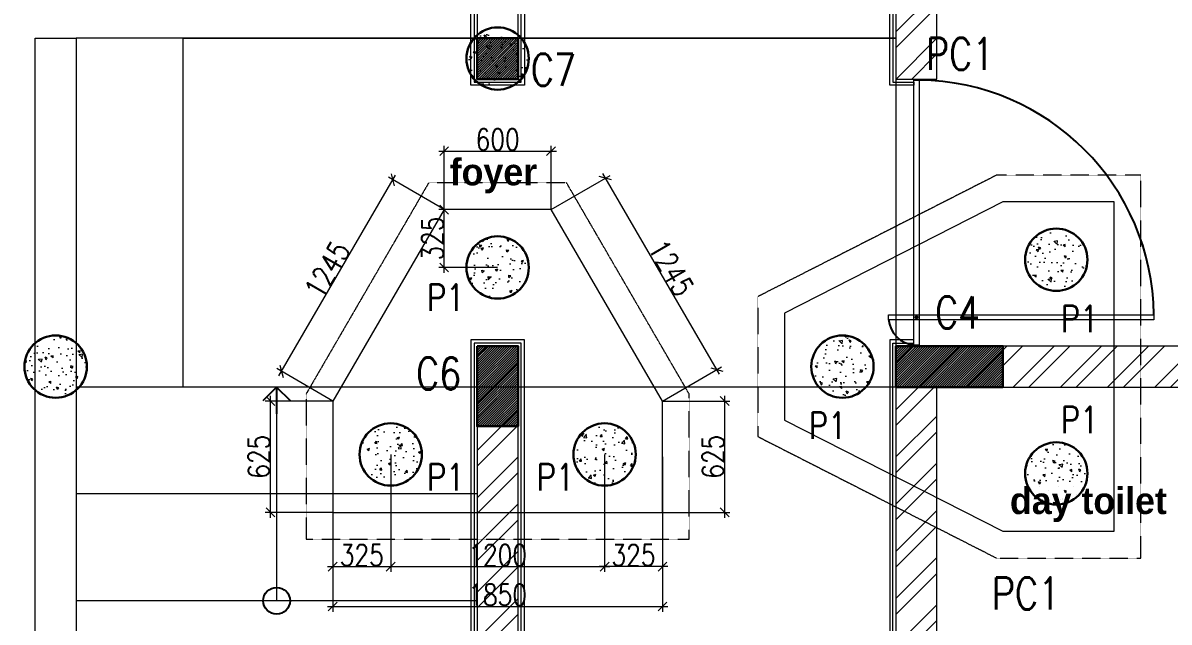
# Model space of a CAD drawing. Header units: metres. Extents: x 5205117 to 5948571, y 646915 to 1143748.
# Drawn here: x 5300790 to 5307221, y 1075706 to 1079070 of the extents above; entities that cross this region are included whole.
import ezdxf

# ---------------------------------------------------------------- set-up
doc = ezdxf.new("R2010")
doc.units = ezdxf.units.M
doc.header["$MEASUREMENT"] = 0
doc.header["$PDMODE"] = 35
doc.header["$PDSIZE"] = 10
for name, pattern in [('CONTINOUS', [0]), ('DASHED', [0.75, 0.5, -0.25]), ('DOT2', [0.125, 0, -0.125]), ('HIDDEN', [0.375, 0.25, -0.125])]:
    doc.linetypes.add(name, pattern=pattern)
doc.layers.get('0').update_dxf_attribs({"color": 1, "linetype": 'DASHED', "lineweight": 30})
for name, color, linetype, lineweight in [('A-01-GF', 8, 'CONTINOUS', 0), ('road ht', 8, 'Continuous', 5), ('S-COLUMN & WALL', 5, 'Continuous', 30), ('S-COLUMN_H', 250, 'Continuous', 0), ('S-FOUND-EXCAVATION', 253, 'HIDDEN', 0), ('S-FOUND-FOOTING', 7, 'Continuous', 15), ('S-PILE', 96, 'Continuous', 30), ('S-TEXT', 7, 'Continuous', 0), ('S-TEXT COL.', 1, 'Continuous', 0), ('S-TEXT PILE', 7, 'Continuous', 0)]:
    doc.layers.add(name, color=color, linetype=linetype, lineweight=lineweight)
doc.styles.add('C-ROOM', font='arial.ttf')
doc.styles.add('MtXpl_Century_Gothic', font='GOTHICB.TTF')
doc.styles.add('SETU 1', font='romans.shx', dxfattribs={"width": 0.8})
doc.styles.get("Standard").update_dxf_attribs({"font": 'GOTHIC.TTF'})
doc.dimstyles.new('A-DIM 100', dxfattribs={"dimscale": 100, "dimtxt": 2.5, "dimasz": 1.5, "dimexe": 1, "dimexo": 1, "dimgap": 0.5, "dimtad": 1, "dimdec": 0, "dimrnd": 5, "dimzin": 3, "dimdsep": 46, "dimtxsty": 'C-ROOM', "dimblk1": 'ARCHTICK', "dimblk2": 'ARCHTICK', "dimsah": 1, "dimcen": 1.5, "dimdle": 1, "dimclrd": 256, "dimclre": 256, "dimclrt": 256, "dimadec": 0, "dimazin": 0, "dimtfac": 0.6, "dimtdec": 0, "dimtofl": 0, "dimtmove": 1, "dimatfit": 3, "dimfxl": 1, "dimtolj": 1, "dimtzin": 0, "dimlwd": -1, "dimlwe": -1, "dimarcsym": 0})
doc.dimstyles.get("Standard").update_dxf_attribs({"dimtxt": 2, "dimasz": 1, "dimexe": 0, "dimexo": 0, "dimgap": 0.1, "dimtad": 1, "dimdsep": 46, "dimtxsty": 'Standard', "dimblk": 'OBLIQUE', "dimcen": 0.1, "dimclrd": 256, "dimclre": 256, "dimclrt": 256, "dimadec": 0, "dimazin": 0, "dimtfac": 1, "dimtofl": 0, "dimtmove": 1, "dimatfit": 2, "dimldrblk": 'OPEN90', "dimfxl": 1, "dimtolj": 1, "dimtzin": 0, "dimlwd": -1, "dimlwe": -1, "dimarcsym": 0})
pattern_1 = [(45, (2505790.000507657, 714149.0825430695), (-6.629126073623882, 6.629126073623883), [])]

# ---------------------------------------------------------------- blocks, each defined once
blk = doc.blocks.new('P2')
at = {"layer": 'S-PILE', "lineweight": 0}
h = blk.add_hatch(dxfattribs=at)
h.set_pattern_fill('AR-CONC', color=256, scale=20)
h.set_pattern_definition([(50, (0, 0), (143.4520365201507, -12.55042699651902), [15, -165]), (355, (0, 0), (-27.7502667226, 150.4384267400024), [12, -132]), (100.45144446, (11.9543362, -1.0458688), (115.7017693454224, 137.8879981937259), [12.74803839999999, -140.2284223999999]), (46.1842, (0, 40), (213.4482661343145, -33.10385615861531), [22.5, -247.5]), (96.63563549000003, (17.787349, 37.2413386), (186.9323891348456, 194.8237201549101), [19.1220684, -210.3427519999999]), (351.18416399, (0, 40), (186.9323890109546, 194.823720053998), [18, -198.0000002]), (21, (20, 30), (119.3814104236923, -80.52377813306776), [15, -165]), (326, (20, 30), (48.66306638431634, 145.0300090093706), [12, -132]), (71.45144474, (29.94845080000001, 23.2896852), (168.0444753459942, 64.50623056127077), [12.748038, -140.2284224]), (37.5, (0, 0), (2.431971063458133, 66.5787707662623), [0, -130.4, 0, -134, 0, -132.5]), (7.499999999999999, (0, 0), (52.61390748842972, 78.88234237647205), [0, -76.39999999999999, 0, -127.4, 0, -50.5]), (327.5, (-44.59999999999999, 0), (106.7644872344818, -4.510974346875951), [0, -50, 0, -156, 0, -207]), (317.5, (-64.6, 0), (116.6372338684772, 20.02099646646354), [0, -65, 0, -103.6, 0, -147])])
edge = h.paths.add_edge_path()
edge.add_arc((0, 0), 175, 0, 360)
at = {"layer": 'S-PILE'}
blk.add_circle((0, 0), 175, dxfattribs=at)
blk = doc.blocks.new('_Oblique')
at = {"color": 0, "linetype": 'ByBlock', "lineweight": -2}
blk.add_line((-0.5, -0.5), (0.5, 0.5), dxfattribs=at)
blk = doc.blocks.new('*D381')
at = {"layer": 'Defpoints', "color": 0, "transparency": 16777216}
for p in [(5302178.931765658, 1076946.876739877), (5302528.31453069, 1076946.876739877), (5302528.31453069, 1076321.876691582)]:
    blk.add_point(p, dxfattribs=at)
at = {"layer": 'S-TEXT', "color": 9, "transparency": 16777216}
for p, q in [((5302528.31453069, 1076946.876739877), (5302148.931765658, 1076946.876739877)), ((5302528.31453069, 1076321.876691582), (5302148.931765658, 1076321.876691582))]:
    blk.add_line(p, q, dxfattribs=at)
at = {"layer": 'S-TEXT', "transparency": 16777216}
blk.add_line((5302178.931765658, 1076291.876691582), (5302178.931765658, 1076976.876739877), dxfattribs=at)
at = {"layer": 'S-TEXT', "transparency": 16777216, "xscale": 50, "yscale": 50, "zscale": 50}
for p, rotation in [((5302178.931765658, 1076946.876739877), 90), ((5302178.931765658, 1076321.876691582), 270)]:
    blk.add_blockref('_Oblique', p, dxfattribs=dict(at, rotation=rotation))
at = {"layer": 'S-TEXT', "color": 0, "lineweight": 0, "transparency": 16777216, "insert": (5302113.931765658, 1076634.376715728), "char_height": 120, "attachment_point": 5, "rotation": 90, "style": 'SETU 1'}
blk.add_mtext('\\A1;625', dxfattribs=at)
blk = doc.blocks.new('*D382')
at = {"layer": 'Defpoints', "color": 0, "transparency": 16777216}
for p in [(5304378.314530691, 1076946.876739877), (5304378.314530691, 1076321.876691582), (5304726.825011238, 1076321.876691582)]:
    blk.add_point(p, dxfattribs=at)
at = {"layer": 'S-TEXT', "color": 9, "transparency": 16777216}
for p, q in [((5304378.314530691, 1076946.876739877), (5304756.825011237, 1076946.876739877)), ((5304378.314530691, 1076321.876691582), (5304756.825011237, 1076321.876691582))]:
    blk.add_line(p, q, dxfattribs=at)
at = {"layer": 'S-TEXT', "transparency": 16777216}
blk.add_line((5304726.825011238, 1076976.876739877), (5304726.825011238, 1076291.876691582), dxfattribs=at)
at = {"layer": 'S-TEXT', "transparency": 16777216, "xscale": 50, "yscale": 50, "zscale": 50}
for p, rotation in [((5304726.825011238, 1076946.876739877), 90), ((5304726.825011238, 1076321.876691582), 270)]:
    blk.add_blockref('_Oblique', p, dxfattribs=dict(at, rotation=rotation))
at = {"layer": 'S-TEXT', "color": 0, "lineweight": 0, "transparency": 16777216, "insert": (5304661.825011237, 1076634.376715728), "char_height": 120, "attachment_point": 5, "rotation": 90, "style": 'SETU 1'}
blk.add_mtext('\\A1;625', dxfattribs=at)
blk = doc.blocks.new('*D383')
at = {"layer": 'Defpoints', "color": 0, "transparency": 16777216}
for p in [(5304058.066445378, 1078199.171937071), (5303753.314543986, 1078022.013069858), (5304378.314530691, 1076946.876739877)]:
    blk.add_point(p, dxfattribs=at)
at = {"layer": 'S-TEXT', "color": 9, "transparency": 16777216}
for p, q in [((5303753.314543986, 1078022.013069858), (5304084.002491909, 1078214.249121502)), ((5304378.314530691, 1076946.876739877), (5304709.002478613, 1077139.112791521))]:
    blk.add_line(p, q, dxfattribs=at)
at = {"layer": 'S-TEXT', "transparency": 16777216}
blk.add_line((5304698.143616514, 1077098.099560559), (5304042.989260945, 1078225.107983601), dxfattribs=at)
at = {"layer": 'S-TEXT', "transparency": 16777216, "xscale": 50, "yscale": 50, "zscale": 50}
for p, rotation in [((5304058.066445378, 1078199.171937071), 120.1703625104621), ((5304683.066432082, 1077124.035607089), 300.1703625104621)]:
    blk.add_blockref('_Oblique', p, dxfattribs=dict(at, rotation=rotation))
at = {"layer": 'S-TEXT', "color": 0, "lineweight": 0, "transparency": 16777216, "insert": (5304426.761206212, 1077694.271005015), "char_height": 120, "attachment_point": 5, "rotation": 300.1703625104621, "style": 'SETU 1'}
blk.add_mtext('\\A1;1245', dxfattribs=at)
blk = doc.blocks.new('*D384')
at = {"layer": 'Defpoints', "color": 0, "transparency": 16777216}
for p in [(5302866.066785192, 1078188.996407746), (5303153.314543984, 1078022.013069858), (5302528.31453069, 1076946.876739877)]:
    blk.add_point(p, dxfattribs=at)
at = {"layer": 'S-TEXT', "transparency": 16777216}
blk.add_line((5302225.989586985, 1077087.924031513), (5302881.143970103, 1078214.932453997), dxfattribs=at)
at = {"layer": 'S-TEXT', "color": 9, "transparency": 16777216}
for p, q in [((5303153.314543984, 1078022.013069858), (5302840.130738941, 1078204.073592657)), ((5302528.31453069, 1076946.876739877), (5302215.130725645, 1077128.937262676))]:
    blk.add_line(p, q, dxfattribs=at)
at = {"layer": 'S-TEXT', "transparency": 16777216, "xscale": 50, "yscale": 50, "zscale": 50}
for p, rotation in [((5302866.066785192, 1078188.996407746), 59.82963643037978), ((5302241.066771896, 1077113.860077764), 239.8296364303798)]:
    blk.add_blockref('_Oblique', p, dxfattribs=dict(at, rotation=rotation))
at = {"layer": 'S-TEXT', "color": 0, "lineweight": 0, "transparency": 16777216, "insert": (5302497.372011666, 1077684.09547673), "char_height": 120, "attachment_point": 5, "rotation": 59.82963643037978, "style": 'SETU 1'}
blk.add_mtext('\\A1;1245', dxfattribs=at)
blk = doc.blocks.new('*D385')
at = {"layer": 'Defpoints', "color": 0, "transparency": 16777216}
for p in [(5303753.314543985, 1078350.267397326), (5303153.314543984, 1078022.013069858), (5303753.314543985, 1078022.013069858)]:
    blk.add_point(p, dxfattribs=at)
at = {"layer": 'S-TEXT', "color": 9, "transparency": 16777216}
for p, q in [((5303153.314543984, 1078022.013069858), (5303153.314543984, 1078380.267397326)), ((5303753.314543985, 1078022.013069858), (5303753.314543985, 1078380.267397326))]:
    blk.add_line(p, q, dxfattribs=at)
at = {"layer": 'S-TEXT', "transparency": 16777216}
blk.add_line((5303123.314543985, 1078350.267397326), (5303783.314543985, 1078350.267397326), dxfattribs=at)
at = {"layer": 'S-TEXT', "transparency": 16777216, "xscale": 50, "yscale": 50, "zscale": 50, "rotation": 180}
blk.add_blockref('_Oblique', (5303153.314543984, 1078350.267397326), dxfattribs=at)
at = {"layer": 'S-TEXT', "transparency": 16777216, "xscale": 50, "yscale": 50, "zscale": 50}
blk.add_blockref('_Oblique', (5303753.314543985, 1078350.267397326), dxfattribs=at)
at = {"layer": 'S-TEXT', "color": 0, "lineweight": 0, "transparency": 16777216, "insert": (5303453.314543985, 1078415.267397326), "char_height": 120, "attachment_point": 5, "style": 'SETU 1'}
blk.add_mtext('\\A1;600', dxfattribs=at)
blk = doc.blocks.new('*D386')
at = {"layer": 'Defpoints', "color": 0, "transparency": 16777216}
for p in [(5302528.31453069, 1076321.876691582), (5304378.314530689, 1076321.876691582), (5304378.314530689, 1075793.483520131)]:
    blk.add_point(p, dxfattribs=at)
at = {"layer": 'S-TEXT', "color": 9, "transparency": 16777216}
for p, q in [((5302528.31453069, 1076321.876691582), (5302528.31453069, 1075763.483520131)), ((5304378.314530689, 1076321.876691582), (5304378.314530689, 1075763.483520131))]:
    blk.add_line(p, q, dxfattribs=at)
at = {"layer": 'S-TEXT', "transparency": 16777216}
blk.add_line((5302498.314530689, 1075793.483520131), (5304408.314530689, 1075793.483520131), dxfattribs=at)
at = {"layer": 'S-TEXT', "transparency": 16777216, "xscale": 50, "yscale": 50, "zscale": 50, "rotation": 180}
blk.add_blockref('_Oblique', (5302528.31453069, 1075793.483520131), dxfattribs=at)
at = {"layer": 'S-TEXT', "transparency": 16777216, "xscale": 50, "yscale": 50, "zscale": 50}
blk.add_blockref('_Oblique', (5304378.314530689, 1075793.483520131), dxfattribs=at)
at = {"layer": 'S-TEXT', "color": 0, "lineweight": 0, "transparency": 16777216, "insert": (5303453.314530689, 1075858.483520131), "char_height": 120, "attachment_point": 5, "style": 'SETU 1'}
blk.add_mtext('\\A1;1850', dxfattribs=at)
blk = doc.blocks.new('*D387')
at = {"layer": 'Defpoints', "color": 0, "transparency": 16777216}
for p in [(5304053.314538838, 1076647.013118153), (5304378.314530689, 1076634.376715729), (5304053.314538838, 1076017.166826877)]:
    blk.add_point(p, dxfattribs=at)
at = {"layer": 'S-TEXT', "color": 9, "transparency": 16777216}
for p, q in [((5304053.314538838, 1076647.013118153), (5304053.314538838, 1075987.166826877)), ((5304378.314530689, 1076634.376715729), (5304378.314530689, 1075987.166826877))]:
    blk.add_line(p, q, dxfattribs=at)
at = {"layer": 'S-TEXT', "transparency": 16777216}
blk.add_line((5304408.314530689, 1076017.166826877), (5304023.314538839, 1076017.166826877), dxfattribs=at)
at = {"layer": 'S-TEXT', "transparency": 16777216, "xscale": 50, "yscale": 50, "zscale": 50, "rotation": 180}
blk.add_blockref('_Oblique', (5304053.314538838, 1076017.166826877), dxfattribs=at)
at = {"layer": 'S-TEXT', "transparency": 16777216, "xscale": 50, "yscale": 50, "zscale": 50}
blk.add_blockref('_Oblique', (5304378.314530689, 1076017.166826877), dxfattribs=at)
at = {"layer": 'S-TEXT', "color": 0, "lineweight": 0, "transparency": 16777216, "insert": (5304215.814534764, 1076082.166826877), "char_height": 120, "attachment_point": 5, "style": 'SETU 1'}
blk.add_mtext('\\A1;325', dxfattribs=at)
blk = doc.blocks.new('*D326')
at = {"layer": 'Defpoints', "color": 0, "transparency": 16777216}
for p in [(5302528.31453069, 1076634.37671573), (5302853.31452254, 1076647.013118153), (5302853.31452254, 1076017.166826881)]:
    blk.add_point(p, dxfattribs=at)
at = {"layer": 'S-TEXT', "color": 9, "transparency": 16777216}
for p, q in [((5302528.31453069, 1076634.37671573), (5302528.31453069, 1075987.166826881)), ((5302853.31452254, 1076647.013118153), (5302853.31452254, 1075987.166826881))]:
    blk.add_line(p, q, dxfattribs=at)
at = {"layer": 'S-TEXT', "transparency": 16777216}
blk.add_line((5302498.314530689, 1076017.166826881), (5302883.31452254, 1076017.166826881), dxfattribs=at)
at = {"layer": 'S-TEXT', "transparency": 16777216, "xscale": 50, "yscale": 50, "zscale": 50, "rotation": 180}
blk.add_blockref('_Oblique', (5302528.31453069, 1076017.166826881), dxfattribs=at)
at = {"layer": 'S-TEXT', "transparency": 16777216, "xscale": 50, "yscale": 50, "zscale": 50}
blk.add_blockref('_Oblique', (5302853.31452254, 1076017.166826881), dxfattribs=at)
at = {"layer": 'S-TEXT', "color": 0, "lineweight": 0, "transparency": 16777216, "insert": (5302690.814526614, 1076082.166826881), "char_height": 120, "attachment_point": 5, "style": 'SETU 1'}
blk.add_mtext('\\A1;325', dxfattribs=at)
blk = doc.blocks.new('*D388')
at = {"layer": 'Defpoints', "color": 0, "transparency": 16777216}
for p in [(5302853.314538838, 1076647.013118154), (5304053.314538838, 1076647.013118154), (5304053.314538838, 1076017.16682688)]:
    blk.add_point(p, dxfattribs=at)
at = {"layer": 'S-TEXT', "color": 9, "transparency": 16777216}
for p, q in [((5302853.314538838, 1076647.013118154), (5302853.314538838, 1075987.16682688)), ((5304053.314538838, 1076647.013118154), (5304053.314538838, 1075987.16682688))]:
    blk.add_line(p, q, dxfattribs=at)
at = {"layer": 'S-TEXT', "transparency": 16777216}
blk.add_line((5302823.314538839, 1076017.16682688), (5304083.314538838, 1076017.16682688), dxfattribs=at)
at = {"layer": 'S-TEXT', "transparency": 16777216, "xscale": 50, "yscale": 50, "zscale": 50, "rotation": 180}
blk.add_blockref('_Oblique', (5302853.314538838, 1076017.16682688), dxfattribs=at)
at = {"layer": 'S-TEXT', "transparency": 16777216, "xscale": 50, "yscale": 50, "zscale": 50}
blk.add_blockref('_Oblique', (5304053.314538838, 1076017.16682688), dxfattribs=at)
at = {"layer": 'S-TEXT', "color": 0, "lineweight": 0, "transparency": 16777216, "insert": (5303453.314538838, 1076082.16682688), "char_height": 120, "attachment_point": 5, "style": 'SETU 1'}
blk.add_mtext('\\A1;1200', dxfattribs=at)
blk = doc.blocks.new('*D389')
at = {"layer": 'Defpoints', "color": 0, "transparency": 16777216}
for p in [(5303153.314543989, 1078022.013069859), (5303453.314543986, 1078022.013069859), (5303453.314543986, 1077697.013118154)]:
    blk.add_point(p, dxfattribs=at)
at = {"layer": 'S-TEXT', "transparency": 16777216}
blk.add_line((5303153.314543989, 1077667.013118154), (5303153.314543989, 1078052.013069859), dxfattribs=at)
at = {"layer": 'S-TEXT', "color": 9, "transparency": 16777216}
for p, q in [((5303453.314543986, 1078022.013069859), (5303123.314543988, 1078022.013069859)), ((5303453.314543986, 1077697.013118154), (5303123.314543988, 1077697.013118154))]:
    blk.add_line(p, q, dxfattribs=at)
at = {"layer": 'S-TEXT', "transparency": 16777216, "xscale": 50, "yscale": 50, "zscale": 50}
for p, rotation in [((5303153.314543989, 1078022.013069859), 90), ((5303153.314543989, 1077697.013118154), 270)]:
    blk.add_blockref('_Oblique', p, dxfattribs=dict(at, rotation=rotation))
at = {"layer": 'S-TEXT', "color": 0, "lineweight": 0, "transparency": 16777216, "insert": (5303088.314543988, 1077859.513094005), "char_height": 120, "attachment_point": 5, "rotation": 90, "style": 'SETU 1'}
blk.add_mtext('\\A1;325', dxfattribs=at)
blk = doc.blocks.new('_Open90')
at = {"color": 0, "linetype": 'ByBlock', "lineweight": -2}
for p, q in [((-0.5, 0.5), (0, 0)), ((0, 0), (-1, 0)), ((0, 0), (-0.5, -0.5))]:
    blk.add_line(p, q, dxfattribs=at)
blk = doc.blocks.new('*D472')
at = {"layer": 'Defpoints', "color": 0, "ltscale": 5, "transparency": 16777216}
for p in [(5299058.314533547, 1083780.437128157), (5303338.314533546, 1073792.742278143), (5299058.314533547, 1071840.627924898)]:
    blk.add_point(p, dxfattribs=at)
at = {"layer": 'road ht', "linetype": 'DOT2', "ltscale": 5, "transparency": 16777216}
for p, q in [((5299058.314533547, 1083780.437128157), (5299058.314533547, 1071840.627924898)), ((5303338.314533546, 1073792.742278143), (5303338.314533546, 1071840.627924898))]:
    blk.add_line(p, q, dxfattribs=at)
at = {"layer": 'road ht', "color": 1, "ltscale": 5, "transparency": 16777216}
blk.add_line((5303338.314533546, 1071840.627924898), (5299058.314533547, 1071840.627924898), dxfattribs=at)
at = {"layer": 'road ht', "color": 1, "ltscale": 5, "transparency": 16777216, "xscale": 250, "yscale": 250, "zscale": 250, "rotation": 180}
blk.add_blockref('_Oblique', (5299058.314533547, 1071840.627924898), dxfattribs=at)
at = {"layer": 'road ht', "color": 1, "ltscale": 5, "transparency": 16777216, "xscale": 250, "yscale": 250, "zscale": 250}
blk.add_blockref('_Oblique', (5303338.314533546, 1071840.627924898), dxfattribs=at)
at = {"layer": 'road ht', "color": 1, "ltscale": 5, "transparency": 16777216, "insert": (5301198.314533547, 1072124.431459908), "char_height": 350, "attachment_point": 5}
blk.add_mtext('\\A1;4280', dxfattribs=at)
blk = doc.blocks.new('jkdfhjksh')
at = {"layer": 'A-01-GF', "lineweight": -2, "ltscale": 5}
h = blk.add_hatch(dxfattribs=at)
h.set_pattern_fill('ANSI32', color=256, scale=500, angle=180)
h.set_pattern_definition([(225, (0, 40543.84578141826), (132.5825214724776, -132.5825214724777), []), (225, (-88.38834750000001, 40543.84578141826), (132.5825214724776, -132.5825214724777), [])])
h.paths.add_polyline_path([(5322893.314533546, 1124074.282909575), (5322893.314533546, 1124809.282909575), (5318318.314533546, 1124809.282909575), (5318318.314533546, 1124074.282909575), (5318088.314533546, 1124074.282909575), (5318088.314533546, 1124809.282909575), (5315388.314533545, 1124809.282909575), (5315388.314533545, 1124074.282909575), (5315158.314533545, 1124074.282909575), (5315158.314533545, 1124924.282909575), (5323870.814533546, 1124924.282909575), (5323870.814533546, 1124824.282909575), (5323970.814533546, 1124824.282909575), (5323970.814533546, 1124924.282909575), (5324948.314533546, 1124924.282909575), (5324948.314533546, 1122959.282909575), (5322893.314533546, 1122959.282909575), (5322893.314533546, 1123074.282909575), (5324718.314533546, 1123074.282909575), (5324718.314533546, 1124694.282909575), (5323123.314533546, 1124694.282909575), (5323123.314533546, 1124074.282909575)])
h.paths.add_polyline_path([(5313353.314533544, 1124924.282909575), (5313353.314533544, 1124694.282909575), (5313723.314533547, 1124694.282909575), (5313723.314533547, 1124299.282909575), (5313353.314533544, 1124299.282909575), (5313353.314533544, 1124184.282909575), (5314043.314533545, 1124184.282909575), (5314043.314533545, 1124074.282909575), (5314158.314533544, 1124074.282909575), (5314158.314533544, 1124924.282909575)], flags=17)
h.paths.add_polyline_path([(5314043.314533545, 1124299.282909575), (5313838.314533547, 1124299.282909575), (5313838.314533547, 1124694.282909575), (5314043.314533545, 1124694.282909575)], flags=16)
h.paths.add_polyline_path([(5305918.314533546, 1117569.282909575), (5307928.314533547, 1117569.282909575), (5307928.314533547, 1116844.282909575), (5308043.314533547, 1116844.282909575), (5308043.314533547, 1117799.282909575), (5305688.314533547, 1117799.282909575), (5305688.314533547, 1114174.282909575), (5310348.314533546, 1114174.282909575), (5310348.314533546, 1114774.282909575), (5309748.314533546, 1114774.282909575), (5309748.314533546, 1117569.282909575), (5310348.314533546, 1117569.282909575), (5310348.314533546, 1119529.282909575), (5309518.314533546, 1119529.282909575), (5309518.314533546, 1117799.282909575), (5309068.314533546, 1117799.282909575), (5309068.314533546, 1117569.282909575), (5309518.314533546, 1117569.282909575), (5309518.314533546, 1116044.282909575), (5307928.314533547, 1116044.282909575), (5307928.314533547, 1115814.282909575), (5309518.314533546, 1115814.282909575), (5309518.314533546, 1114404.282909575), (5305918.314533546, 1114404.282909575)])
h.paths.add_polyline_path([(5310118.314533546, 1124924.282909575), (5309148.314533547, 1124924.282909575), (5309148.314533547, 1124694.282909575), (5309518.314533546, 1124694.282909575), (5309518.314533546, 1122059.282909575), (5307718.314533547, 1122059.282909575), (5307718.314533547, 1122659.282909575), (5307603.314533546, 1122659.282909575), (5307603.314533546, 1122059.282909575), (5305803.314533546, 1122059.282909575), (5305803.314533546, 1122659.282909575), (5305688.314533547, 1122659.282909575), (5305688.314533547, 1121829.282909575), (5318318.314533549, 1121829.282909575), (5318318.314533545, 1123074.282909575), (5318088.314533546, 1123074.282909575), (5318088.314533546, 1122059.282909575), (5314158.314533544, 1122059.282909588), (5314158.314533544, 1123174.282909575), (5314043.314533545, 1123174.282909575), (5314043.314533545, 1122059.282909588), (5311293.314533546, 1122059.282909588), (5311293.314533546, 1123274.282909575), (5311178.314533547, 1123274.282909575), (5311178.314533547, 1122059.282909575), (5309748.314533546, 1122059.282909575), (5309748.314533546, 1124184.282909575), (5311178.314533547, 1124184.282909575), (5311178.314533547, 1124074.282909575), (5311293.314533546, 1124074.282909575), (5311293.314533546, 1124299.282909575), (5309748.314533546, 1124299.282909575), (5309748.314533546, 1124694.282909575), (5310118.314533546, 1124694.282909575)])
h.paths.add_polyline_path([(5323423.314533546, 1114174.282909575), (5323423.314533546, 1114774.282909575), (5324948.314533546, 1114774.282909575), (5324948.314533546, 1114174.282909575)])
h.paths.add_polyline_path([(5323123.314533546, 1114174.282909575), (5317488.314533546, 1114174.282909575), (5317488.314533546, 1114774.282909575), (5318318.314533546, 1114774.282909575), (5318318.314533546, 1114404.282909575), (5322893.314533546, 1114404.282909575), (5322893.314533546, 1114774.282909575), (5323123.314533546, 1114774.282909575)])
h.paths.add_polyline_path([(5318088.314533546, 1114659.282909575), (5318088.314533546, 1114404.282909575), (5317603.314533546, 1114404.282909575), (5317603.314533546, 1114659.282909575)], flags=16)
h.paths.add_polyline_path([(5324718.314533546, 1114404.282909575), (5324718.314533546, 1114659.282909575), (5323653.314533546, 1114659.282909575), (5323653.314533546, 1114404.282909575)], flags=16)
h.paths.add_polyline_path([(5317488.314533546, 1117569.282909575), (5317488.314533546, 1119529.282909575), (5318318.314533546, 1119529.282909575), (5318318.314533546, 1117569.282909575)])
h.paths.add_polyline_path([(5317603.314533546, 1117799.282909575), (5317603.314533546, 1119299.282909575), (5318088.314533546, 1119299.282909575), (5318088.314533546, 1117799.282909575)], flags=16)
h.paths.add_polyline_path([(5300858.314533546, 1124924.282909575), (5308248.314533547, 1124924.282909575), (5308248.314533547, 1124694.282909575), (5307718.314533547, 1124694.282909575), (5307718.314533547, 1123559.282909575), (5307603.314533546, 1123559.282909575), (5307603.314533546, 1124694.282909575), (5305803.314533546, 1124694.282909575), (5305803.314533546, 1123659.282909575), (5305688.314533547, 1123659.282909575), (5305688.314533547, 1124694.282909575), (5301088.314533546, 1124694.282909575), (5301088.314533546, 1124324.282909575), (5300858.314533546, 1124324.282909575)])
h.paths.add_polyline_path([(5322893.314533546, 1121459.282909575), (5322893.314533546, 1122059.282909575), (5324948.314533546, 1122059.282909575), (5324948.314533546, 1121459.282909575)])
h.paths.add_polyline_path([(5323123.314533546, 1121574.282909575), (5323123.314533546, 1121829.282909575), (5324718.314533546, 1121829.282909575), (5324718.314533546, 1121574.282909575)], flags=16)
h.paths.add_polyline_path([(5300858.314533546, 1120599.282909575), (5305688.314533547, 1120599.282909575), (5305688.314533547, 1119299.282909575), (5305918.314533546, 1119299.282909575), (5305918.314533546, 1120829.282909575), (5301088.314533546, 1120829.282909575), (5301088.314533546, 1121199.282909575), (5300858.314533546, 1121199.282909575)])
h.paths.add_polyline_path([(5310233.314533546, 1117799.282909575), (5309748.314533546, 1117799.282909575), (5309748.314533546, 1119299.282909575), (5310233.314533546, 1119299.282909575)], flags=16)
h.paths.add_polyline_path([(5299058.314533547, 1120599.282909575), (5300558.314533547, 1120599.282909575), (5300558.314533547, 1121199.282909575), (5299058.314533547, 1121199.282909575)])
h.paths.add_polyline_path([(5299288.314533546, 1120829.282909575), (5300478.314533546, 1120829.282909575), (5300478.314533546, 1121084.282909575), (5299288.314533546, 1121084.282909575)], flags=16)
h.paths.add_polyline_path([(5299058.314533547, 1124924.282909575), (5300558.314533547, 1124924.282909575), (5300558.314533547, 1124324.282909575), (5299058.314533547, 1124324.282909575)])
h.paths.add_polyline_path([(5299288.314533546, 1124694.282909575), (5300478.314533546, 1124694.282909575), (5300478.314533546, 1124439.282909575), (5299288.314533546, 1124439.282909575)], flags=16)
h.paths.add_polyline_path([(5303338.314533546, 1120299.282909575), (5303338.314533546, 1119299.282909575), (5303568.314533546, 1119299.282909575), (5303568.314533546, 1120299.282909575)], flags=0)
h.paths.add_polyline_path([(5303338.314533546, 1114174.282909575), (5303568.314533546, 1114174.282909575), (5303568.314533546, 1117799.282909575), (5303338.314533546, 1117799.282909575)])
h.paths.add_polyline_path([(5309748.314533546, 1114659.282909575), (5310233.314533546, 1114659.282909575), (5310233.314533546, 1114404.282909575), (5309748.314533546, 1114404.282909575)], flags=16)
h = blk.add_hatch(dxfattribs=at)
h.set_pattern_fill('ANSI31', color=256, scale=75)
h.set_pattern_definition([(45, (2503310.000507658, 712829.0825430697), (-6.629126073623882, 6.629126073623883), [])])
h.paths.add_polyline_path([(5303568.314533546, 1119299.282909576), (5303568.314533546, 1119529.282909575), (5303338.314533546, 1119529.282909575), (5303338.314533546, 1119299.282909576)])
h = blk.add_hatch(dxfattribs=at)
h.set_pattern_fill('ANSI31', color=256, scale=75)
h.set_pattern_definition(pattern_1)
h.paths.add_polyline_path([(5303568.314533547, 1117799.282909575), (5303568.314533547, 1117349.282909575), (5303338.314533546, 1117349.282909575), (5303338.314533546, 1117799.282909575)])
h = blk.add_hatch(dxfattribs=at)
h.set_pattern_fill('ANSI31', color=256, scale=75)
h.set_pattern_definition(pattern_1)
h.paths.add_polyline_path([(5305688.314533547, 1117569.282909575), (5306288.314533547, 1117569.282909575), (5306288.314533547, 1117799.282909575), (5305688.314533547, 1117799.282909575)])
for p, q in [((5303538.314533547, 1119529.282909575), (5301088.314533546, 1119529.282909575)), ((5305688.314533547, 1119529.282909575), (5303568.314533546, 1119529.282909575)), ((5305688.314533547, 1119299.282909575), (5305688.314533547, 1117799.282909575)), ((5303538.314533547, 1117569.282909575), (5301088.314533546, 1117569.282909575)), ((5305688.314533547, 1117569.282909575), (5303568.314533546, 1117569.282909575)), ((5303338.314533546, 1116969.282909575), (5301088.314533546, 1116969.282909575)), ((5303338.314533546, 1116369.282909575), (5301088.314533546, 1116369.282909575))]:
    blk.add_line(p, q, dxfattribs=at)
at = {"layer": 'A-01-GF', "lineweight": -2, "ltscale": 5, "flags": 128}
blk.add_lwpolyline([(5305653.314533547, 1120564.282909575), (5300823.314533546, 1120564.282909575), (5300823.314533546, 1121234.282909575), (5300958.314533546, 1121234.282909575), (5300958.314533546, 1121216.282909575), (5300841.314533546, 1121216.282909575), (5300841.314533546, 1120582.282909575), (5305671.314533547, 1120582.282909575), (5305671.314533547, 1119282.282909576), (5305788.670988268, 1119282.282909576), (5305788.670988268, 1119264.282909576), (5305653.314533547, 1119264.282909576), (5305653.314533547, 1120564.282909575)], dxfattribs=at)
at = {"layer": 'A-01-GF', "lineweight": -2, "ltscale": 5}
for points in [[(5300858.314533546, 1120599.282909575), (5305688.314533547, 1120599.282909575), (5305688.314533547, 1119299.282909575), (5305918.314533546, 1119299.282909575), (5305918.314533546, 1120829.282909575), (5301088.314533546, 1120829.282909575), (5301088.314533546, 1121199.282909575), (5300858.314533546, 1121199.282909575)], [(5303338.314533546, 1120299.282909575), (5303338.314533546, 1119299.282909575), (5303568.314533546, 1119299.282909575), (5303568.314533546, 1120299.282909575)], [(5300858.314533546, 1114174.282909575), (5300858.314533546, 1119529.282909575), (5301088.314533546, 1119529.282909575), (5301088.314533546, 1114174.282909575)], [(5303568.314533546, 1119299.282909576), (5303568.314533546, 1119529.282909575), (5303338.314533546, 1119529.282909575), (5303338.314533546, 1119299.282909576)], [(5305918.314533546, 1117569.282909575), (5307928.314533547, 1117569.282909575), (5307928.314533547, 1116844.282909575), (5308043.314533547, 1116844.282909575), (5308043.314533547, 1117799.282909575), (5305688.314533547, 1117799.282909575), (5305688.314533547, 1114174.282909575), (5310348.314533546, 1114174.282909575), (5310348.314533546, 1114774.282909575), (5309748.314533546, 1114774.282909575), (5309748.314533546, 1117569.282909575), (5310348.314533546, 1117569.282909575), (5310348.314533546, 1119529.282909575), (5309518.314533546, 1119529.282909575), (5309518.314533546, 1117799.282909575), (5309068.314533546, 1117799.282909575), (5309068.314533546, 1117569.282909575), (5309518.314533546, 1117569.282909575), (5309518.314533546, 1116044.282909575), (5307928.314533547, 1116044.282909575), (5307928.314533547, 1115814.282909575), (5309518.314533546, 1115814.282909575), (5309518.314533546, 1114404.282909575), (5305918.314533546, 1114404.282909575)], [(5303603.314533547, 1117834.282909575), (5303303.314533548, 1117834.282909575), (5303303.314533549, 1114139.282909575), (5303603.314533549, 1114139.282909575)], [(5303585.314533547, 1117816.282909575), (5303321.314533548, 1117816.282909575), (5303321.314533548, 1114157.282909575), (5303585.314533548, 1114157.282909575)], [(5303568.314533547, 1117799.282909575), (5303568.314533547, 1117349.282909575), (5303338.314533546, 1117349.282909575), (5303338.314533546, 1117799.282909575)], [(5303338.314533546, 1114174.282909575), (5303568.314533546, 1114174.282909575), (5303568.314533546, 1117799.282909575), (5303338.314533546, 1117799.282909575)], [(5305688.314533547, 1117569.282909575), (5306288.314533547, 1117569.282909575), (5306288.314533547, 1117799.282909575), (5305688.314533547, 1117799.282909575)]]:
    blk.add_lwpolyline(points, close=True, dxfattribs=at)
at = {"layer": 'A-01-GF', "lineweight": -2, "ltscale": 5, "flags": 128}
for points in [[(5303603.314533546, 1120334.282909575), (5303603.314533546, 1119264.282909575), (5303303.314533547, 1119264.282909575), (5303303.314533547, 1120334.282909575)], [(5303321.314533547, 1120316.282909575), (5303321.314533547, 1119282.282909575), (5303585.314533546, 1119282.282909575), (5303585.314533546, 1120316.282909575)], [(5309765.314533547, 1114809.282909575), (5309765.314533547, 1114791.282909575), (5310365.314533546, 1114791.282909575), (5310365.314533546, 1114157.282909575), (5305671.314533547, 1114157.282909575), (5305671.314533547, 1117816.282909574), (5305788.670988268, 1117816.282909575), (5305788.670988268, 1117834.282909575), (5305653.314533547, 1117834.282909574), (5305653.314533547, 1114139.282909575), (5310383.314533546, 1114139.282909575), (5310383.314533546, 1114809.282909575)]]:
    blk.add_lwpolyline(points, close=True, dxfattribs=at)
at = {"layer": 'A-01-GF', "lineweight": -2, "ltscale": 5}
blk.add_lwpolyline([(5305688.314533547, 1117569.282909575), (5301688.314533546, 1117569.282909575), (5301688.314533546, 1119529.282909575), (5305688.314533547, 1119529.282909575)], dxfattribs=at)
at = {"layer": 'A-01-GF', "lineweight": -2, "ltscale": 100}
for points in [[(5305817.958078826, 1119293.282909575), (5305817.958078826, 1117805.282909575), (5305789.287558594, 1117805.282909575), (5305789.287558594, 1119293.282909575)], [(5307135.36848345, 1117947.201984719), (5305647.368483451, 1117947.201984719), (5305647.368483451, 1117975.872504951), (5307135.36848345, 1117975.872504951)]]:
    blk.add_lwpolyline(points, close=True, dxfattribs=at)
for centre, radius in [((5305803.622818711, 1117961.537244835), 6.450867052025392), ((5302213.314533546, 1116369.282909575), 75)]:
    blk.add_circle(centre, radius, dxfattribs=at)
at = {"layer": 'A-01-GF', "lineweight": -2}
blk.add_arc((5305803.622818711, 1117961.537244835), 1331.822816757868, 0.6167229988345772, 89.3832769707222, dxfattribs=at)
at = {"layer": 'A-01-GF', "lineweight": -2, "ltscale": 100}
blk.add_arc((5305803.622818711, 1117961.537244835), 156.6237876538884, 183.9361661054182, 266.0638338896042, dxfattribs=at)
at = {"layer": 'A-01-GF', "lineweight": -2, "style": 'MtXpl_Century_Gothic'}
for s, p in [('foyer', (5303184.285727601, 1118702.183332149)), ('day toilet', (5306328.022933854, 1116856.268846577))]:
    blk.add_text(s, height=150, dxfattribs=at).set_placement(p)
at = {"layer": 'A-01-GF', "lineweight": -2, "ltscale": 5}
blk.add_leader([(5302213.314533546, 1117569.282909575), (5302213.314533546, 1116369.282909575)], dimstyle='Standard', override={"dimasz": 150, "dimtad": 0}, dxfattribs=at)

msp = doc.modelspace()

# ---------------------------------------------------------------- hatches: boundary and pattern name
at = {"layer": 'S-COLUMN_H'}
h = msp.add_hatch(color=256, dxfattribs=at)
h.dxf.hatch_style = 1
h.paths.add_polyline_path([(5303338.314533545, 1078985.437128157), (5303568.314533546, 1078985.437128157), (5303568.314533546, 1078755.437128158), (5303338.314533545, 1078755.437128158)])
h = msp.add_hatch(color=256, dxfattribs=at)
h.dxf.hatch_style = 1
h.paths.add_polyline_path([(5303338.314533546, 1077255.437128157), (5303568.314533546, 1077255.437128157), (5303568.314533546, 1076805.437128157), (5303338.314533546, 1076805.437128157)])
h = msp.add_hatch(color=256, dxfattribs=at)
h.dxf.hatch_style = 1
h.paths.add_polyline_path([(5305688.314533547, 1077025.437128157), (5305688.314533547, 1077255.437128157), (5306288.314533547, 1077255.437128157), (5306288.314533547, 1077025.437128157)])

# ---------------------------------------------------------------- linework, layer by layer
at = {"layer": 'A-01-GF', "lineweight": -2, "ltscale": 100}
for centre, radius in [((5305803.622818711, 1077417.691463417), 6.450867052025392), ((5302213.314533546, 1075825.437128157), 75)]:
    msp.add_circle(centre, radius, dxfattribs=at)
at = {"layer": 'A-01-GF', "lineweight": -2}
msp.add_arc((5305803.622818711, 1077417.691463417), 1331.822816757868, 0.6167229989768028, 89.38327697072228, dxfattribs=at)
at = {"layer": 'A-01-GF', "lineweight": -2, "ltscale": 100}
msp.add_arc((5305803.622818711, 1077417.691463417), 156.6237876538884, 183.9361661054556, 266.0638338896145, dxfattribs=at)
at = {"layer": 'S-COLUMN & WALL', "ltscale": 5}
for points in [[(5303338.314533545, 1078985.437128157), (5303568.314533546, 1078985.437128157), (5303568.314533546, 1078755.437128158), (5303338.314533545, 1078755.437128158)], [(5303338.314533546, 1077255.437128157), (5303568.314533546, 1077255.437128157), (5303568.314533546, 1076805.437128157), (5303338.314533546, 1076805.437128157)], [(5305688.314533547, 1077025.437128157), (5305688.314533547, 1077255.437128157), (5306288.314533547, 1077255.437128157), (5306288.314533547, 1077025.437128157)]]:
    msp.add_lwpolyline(points, close=True, dxfattribs=at)
at = {"layer": 'S-FOUND-EXCAVATION'}
for points in [[(5304528.314530689, 1076171.876691582), (5304528.314530689, 1076986.510410591), (5303840.614174533, 1078172.013069858), (5303066.014915271, 1078172.013069858), (5302378.314530689, 1076986.510412057), (5302378.314530689, 1076171.876691582)], [(5307063.314608146, 1078215.437115489), (5306252.904362652, 1078215.437115489), (5304913.314608145, 1077533.142226348), (5304913.314608145, 1076747.73203306), (5306252.90436125, 1076065.437115489), (5307063.314608146, 1076065.437115489)]]:
    msp.add_lwpolyline(points, close=True, dxfattribs=at)
at = {"layer": 'S-FOUND-FOOTING', "color": 1}
msp.add_lwpolyline([(5306913.314608145, 1078065.437115489), (5306288.314559851, 1078065.437115489), (5305063.314608145, 1077440.437128785), (5305063.314608145, 1076840.437128785), (5306288.314559851, 1076215.437115489), (5306913.314608145, 1076215.437115489), (5306913.314608145, 1078065.437115489)], dxfattribs=at)
at = {"layer": 'S-FOUND-FOOTING', "color": 3}
msp.add_lwpolyline([(5304378.314530689, 1076321.876691582), (5304378.314530689, 1076946.876739877), (5303753.314543985, 1078022.013069858), (5303153.314543984, 1078022.013069858), (5302528.31453069, 1076946.876739877), (5302528.31453069, 1076321.876691582), (5304378.314530689, 1076321.876691582)], dxfattribs=at)

# ---------------------------------------------------------------- block references
at = {"layer": 'A-01-GF'}
msp.add_blockref('jkdfhjksh', (0, -40543.84578141779), dxfattribs=at)
at = {"layer": 'S-PILE', "rotation": 90.00000000000003}
for p in [(5303453.314533546, 1078870.437128157), (5306588.178181574, 1077740.437123638), (5300973.314533542, 1077140.437128156), (5305388.314559851, 1077140.437128785), (5306588.178181574, 1076540.437123638)]:
    msp.add_blockref('P2', p, dxfattribs=at)
at = {"layer": 'S-PILE', "xscale": -1, "rotation": 270}
msp.add_blockref('P2', (5303453.314543985, 1077697.013118154), dxfattribs=at)
at = {"layer": 'S-PILE'}
for p in [(5302853.314538838, 1076647.013118154), (5304053.314538838, 1076647.013118153)]:
    msp.add_blockref('P2', p, dxfattribs=at)

# ---------------------------------------------------------------- texts
at = {"layer": 'A-01-GF', "lineweight": -2, "style": 'MtXpl_Century_Gothic'}
for s, p in [('foyer', (5303184.285727601, 1078158.33755073)), ('day toilet', (5306328.022933854, 1076312.423065159))]:
    msp.add_text(s, height=150, dxfattribs=at).set_placement(p)
at = {"layer": 'S-TEXT COL.', "color": 7, "style": 'SETU 1', "width": 0.8}
for p in [(5305856.81724656, 1078806.306007618), (5306226.81724656, 1075776.306007618)]:
    msp.add_text('PC1', height=180, dxfattribs=at).set_placement(p)
at = {"layer": 'S-TEXT COL.', "color": 1, "true_color": 0xe61414, "style": 'SETU 1', "width": 0.8}
for s, p in [('C7', (5303639.875226519, 1078717.620160647)), ('C4', (5305907.781227481, 1077354.768756977)), ('C6', (5302995.730597117, 1077011.590407549))]:
    msp.add_text(s, height=180, dxfattribs=at).set_placement(p)
at = {"layer": 'S-TEXT PILE', "style": 'SETU 1', "width": 0.8}
for p in [(5303056.311498862, 1077453.890288478), (5306613.144004058, 1077333.942073747), (5305199.050161937, 1076733.942078894), (5306613.144004058, 1076766.932157231), (5303056.311498862, 1076445.040219752), (5303672.248398935, 1076445.040219752)]:
    msp.add_text('P1', height=150, dxfattribs=at).set_placement(p)

# ---------------------------------------------------------------- dimensions: what is measured, and where the dimension line sits
at = {"layer": 'road ht', "color": 12, "ltscale": 5}
dim = msp.add_linear_dim(base=(5299058.314533547, 1071840.627924898), p1=(5303338.314533546, 1073792.742278143), p2=(5299058.314533547, 1083780.437128157), dimstyle='Standard', override={"dimtxt": 350, "dimasz": 250, "dimgap": 100, "dimdec": 0, "dimclrd": 1, "dimclrt": 1, "dimtdec": 0, "dimfxl": 0.1}, dxfattribs=at)
dim.commit()
dim.dimension.update_dxf_attribs({"geometry": '*D472', "text_midpoint": (5301198.314533547, 1072124.431459908)})
at = {"layer": 'S-TEXT', "lineweight": 0}
for base, p1, p2, picture, middle in [((5303753.314543985, 1078350.267397326), (5303153.314543984, 1078022.013069858), (5303753.314543985, 1078022.013069858), '*D385', (5303453.314543985, 1078415.267397326)), ((5304053.314538838, 1076017.16682688), (5302853.314538838, 1076647.013118154), (5304053.314538838, 1076647.013118154), '*D388', (5303453.314538838, 1076082.16682688)), ((5304053.314538838, 1076017.166826877), (5304378.314530689, 1076634.376715729), (5304053.314538838, 1076647.013118153), '*D387', (5304215.814534764, 1076082.166826877)), ((5304378.314530689, 1075793.483520131), (5302528.31453069, 1076321.876691582), (5304378.314530689, 1076321.876691582), '*D386', (5303453.314530689, 1075858.483520131))]:
    dim = msp.add_linear_dim(base=base, p1=p1, p2=p2, dimstyle='A-DIM 100', override={"dimtxt": 1.199999999999999, "dimasz": 0.5, "dimexe": 0.3, "dimexo": 0, "dimgap": 0.05, "dimtxsty": 'SETU 1', "dimblk1": 'Oblique', "dimblk2": 'Oblique', "dimdle": 0.3, "dimclre": 9, "dimclrt": 0}, dxfattribs=at)
    dim.commit()
    dim.dimension.update_dxf_attribs({"geometry": picture, "text_midpoint": middle})
for p1, p2, distance, picture, middle in [((5302528.31453069, 1076946.876739877), (5303153.314543984, 1078022.013069858), 332.2569940018258, '*D384', (5302497.372011666, 1077684.09547673)), ((5304378.314530689, 1076946.876739877), (5303753.314543985, 1078022.013069858), -352.50388031157263, '*D383', (5304426.761206212, 1077694.271005015))]:
    dim = msp.add_aligned_dim(p1=p1, p2=p2, distance=distance, dimstyle='A-DIM 100', override={"dimtxt": 1.199999999999999, "dimasz": 0.5, "dimexe": 0.3, "dimexo": 0, "dimgap": 0.05, "dimtxsty": 'SETU 1', "dimblk1": 'Oblique', "dimblk2": 'Oblique', "dimdle": 0.3, "dimclre": 9, "dimclrt": 0}, dxfattribs=at)
    dim.commit()
    dim.dimension.update_dxf_attribs({"geometry": picture, "text_midpoint": middle})
for base, p1, p2, angle, picture, middle in [((5303153.314543989, 1078022.013069859), (5303453.314543985, 1077697.013118154), (5303453.314543985, 1078022.013069858), 90, '*D389', (5303088.314543988, 1077859.513094005)), ((5302178.931765658, 1076946.876739877), (5302528.31453069, 1076321.876691582), (5302528.31453069, 1076946.876739877), 90, '*D381', (5302113.931765658, 1076634.376715728)), ((5304726.825011238, 1076321.876691582), (5304378.314530689, 1076946.876739877), (5304378.314530689, 1076321.876691582), 90, '*D382', (5304661.825011237, 1076634.376715728)), ((5302853.31452254, 1076017.166826881), (5302528.31453069, 1076634.37671573), (5302853.31452254, 1076647.013118153), 180, '*D326', (5302690.814526614, 1076082.166826881))]:
    dim = msp.add_linear_dim(base=base, p1=p1, p2=p2, angle=angle, dimstyle='A-DIM 100', override={"dimtxt": 1.199999999999999, "dimasz": 0.5, "dimexe": 0.3, "dimexo": 0, "dimgap": 0.05, "dimtxsty": 'SETU 1', "dimblk1": 'Oblique', "dimblk2": 'Oblique', "dimdle": 0.3, "dimclre": 9, "dimclrt": 0}, dxfattribs=at)
    dim.commit()
    dim.dimension.update_dxf_attribs({"geometry": picture, "text_midpoint": middle})

# ---------------------------------------------------------------- leaders
at = {"layer": 'A-01-GF', "lineweight": -2, "ltscale": 5}
msp.add_leader([(5302213.314533546, 1077025.437128156), (5302213.314533546, 1075825.437128157)], dimstyle='Standard', override={"dimasz": 150, "dimtad": 0}, dxfattribs=at)

doc.saveas('drawing.dxf')
